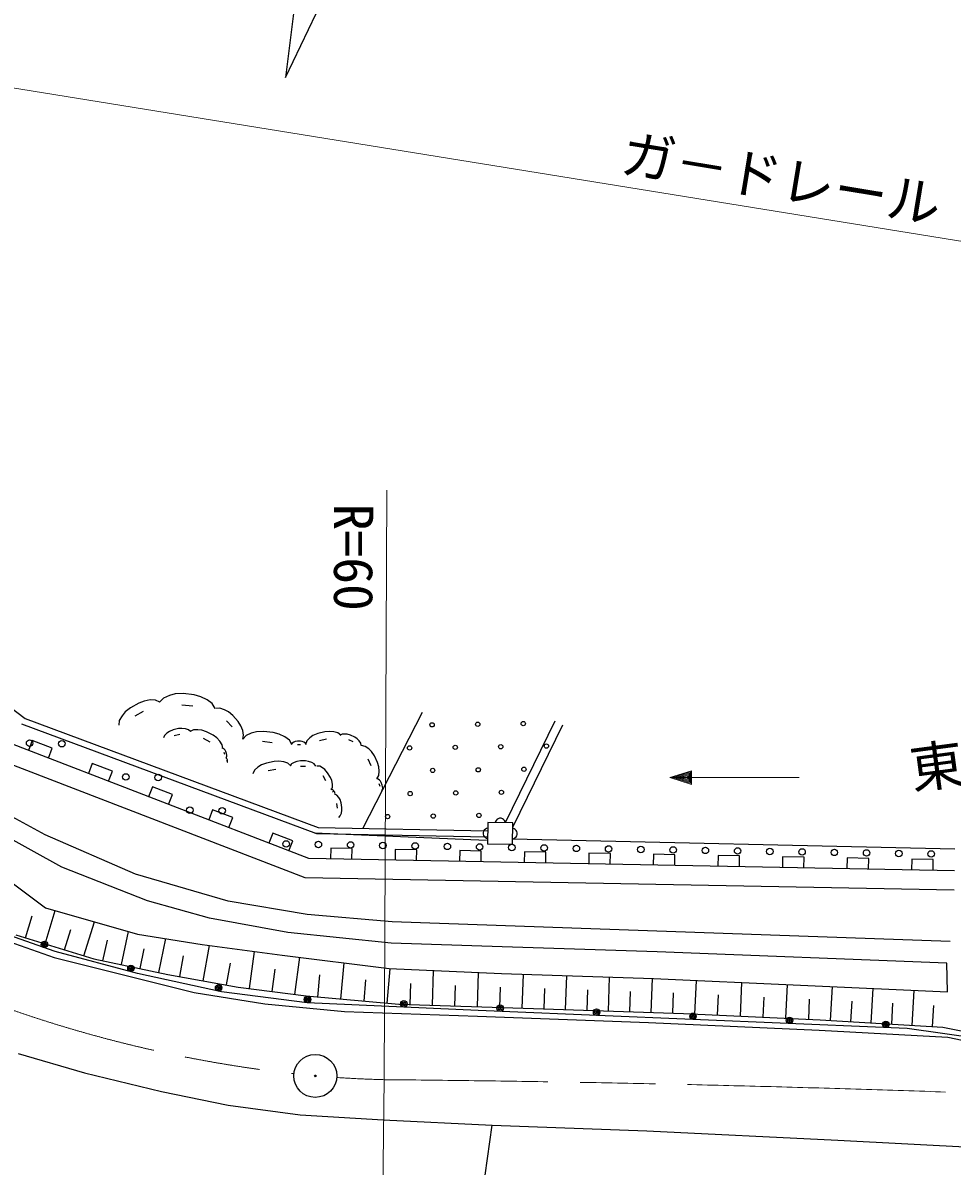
# Model space of a CAD drawing. Units: millimetres, scale not verified. Extents: x 40000 to 680000, y 20000 to 380000.
# Drawn here: x 324198 to 367416, y 265674 to 318842 of the extents above; entities that cross this region are included whole.
import ezdxf
from ezdxf.enums import TextEntityAlignment as Align

# ---------------------------------------------------------------- set-up
doc = ezdxf.new("R2010")
doc.units = ezdxf.units.MM
doc.header["$LTSCALE"] = 1000
doc.linetypes.add('CHAIN', pattern=[18.5, 12, -1.5, 3.5, -1.5])
for name, color, linetype, lineweight in [('M-BGD', 7, 'Continuous', 25), ('M-BMK', 2, 'CHAIN', 13), ('M-BMK-SRVR', 3, 'Continuous', 25), ('M-STR-HTXT', 7, 'Continuous', 13)]:
    doc.layers.add(name, color=color, linetype=linetype, lineweight=lineweight)
doc.styles.add('ＭＳ ゴシック', font='')
doc.styles.get('ＭＳ ゴシック').set_extended_font_data('MS Gothic')

msp = doc.modelspace()

# ---------------------------------------------------------------- linework, layer by layer
at = {"layer": 'M-BGD'}
for p, q in [((313404, 294778), (324298, 286494)), ((331649, 287649), (331282, 287638)), ((332166, 287590), (331649, 287649)), ((329589, 287210), (329205, 286994)), ((329840, 287301), (329589, 287210)), ((330114, 287353), (329840, 287301)), ((330370, 287346), (330114, 287353)), ((330571, 287258), (330370, 287346)), ((330736, 287439), (330557, 287250)), ((331012, 287564), (330736, 287439)), ((331282, 287638), (331012, 287564)), ((331590, 287132), (332107, 287074)), ((332470, 287503), (332166, 287590)), ((332768, 287365), (332470, 287503)), ((333009, 287181), (332768, 287365)), ((333140, 286956), (333009, 287181)), ((328810, 286621), (328683, 286398)), ((328958, 286805), (328810, 286621)), ((329205, 286994), (328958, 286805)), ((329421, 286611), (329804, 286827)), ((333363, 286967), (333174, 286953)), ((333574, 286899), (333363, 286967)), ((333757, 286806), (333574, 286899)), ((333960, 286631), (333757, 286806)), ((334211, 286346), (333960, 286631)), ((340016, 281382), (342790, 286792)), ((337867, 281125), (324152, 286229)), ((324298, 286494), (337924, 281424)), ((328683, 286398), (328654, 286180)), ((333674, 286381), (333925, 286096)), ((334332, 286149), (334211, 286346)), ((334425, 285928), (334332, 286149)), ((346644, 281648), (348953, 286378)), ((347003, 281473), (349312, 286202)), ((330787, 285705), (330736, 285586)), ((330896, 285811), (330787, 285705)), ((331010, 285892), (330896, 285811)), ((331181, 285959), (331010, 285892)), ((331434, 286019), (331181, 285959)), ((331241, 285706), (331494, 285767)), ((331592, 286030), (331434, 286019)), ((331756, 286016), (331592, 286030)), ((331900, 285970), (331756, 286016)), ((332000, 285887), (331900, 285970)), ((332138, 285957), (331985, 285883)), ((332336, 285969), (332138, 285957)), ((332518, 285951), (332336, 285969)), ((332745, 285871), (332518, 285951)), ((332588, 285570), (332889, 285413)), ((333046, 285714), (332745, 285871)), ((333212, 285590), (333046, 285714)), ((333361, 285436), (333212, 285590)), ((334579, 285695), (334423, 285527)), ((334464, 285710), (334425, 285928)), ((334425, 285524), (334464, 285710)), ((334823, 285808), (334579, 285695)), ((335061, 285875), (334823, 285808)), ((335386, 285888), (335061, 285875)), ((335843, 285839), (335386, 285888)), ((336113, 285765), (335843, 285839)), ((336378, 285645), (336113, 285765)), ((336592, 285483), (336378, 285645)), ((337541, 285587), (337402, 285446)), ((337688, 285696), (337541, 285587)), ((337910, 285788), (337688, 285696)), ((338239, 285874), (337910, 285788)), ((337995, 285460), (338324, 285545)), ((338445, 285892), (338239, 285874)), ((338660, 285877), (338445, 285892)), ((338850, 285821), (338660, 285877)), ((338983, 285715), (338850, 285821)), ((339040, 285756), (338943, 285705)), ((339168, 285769), (339040, 285756)), ((339286, 285762), (339168, 285769)), ((339435, 285717), (339286, 285762)), ((339341, 285518), (339540, 285424)), ((339634, 285623), (339435, 285717)), ((339744, 285547), (339634, 285623)), ((339845, 285451), (339744, 285547)), ((337503, 279980), (323520, 285367)), ((324631, 285475), (324452, 285008)), ((325565, 285115), (324631, 285475)), ((325385, 284649), (325565, 285115)), ((333465, 285267), (333361, 285436)), ((333493, 285100), (333465, 285267)), ((333519, 285097), (333471, 285111)), ((333565, 285061), (333519, 285097)), ((333601, 285021), (333565, 285061)), ((333635, 284959), (333601, 285021)), ((335338, 285431), (335795, 285382)), ((336710, 285286), (336592, 285483)), ((336725, 285345), (336683, 285289)), ((336795, 285387), (336725, 285345)), ((336865, 285415), (336795, 285387)), ((336963, 285429), (336865, 285415)), ((337103, 285429), (336963, 285429)), ((336963, 285289), (337103, 285289)), ((337187, 285415), (337103, 285429)), ((337271, 285387), (337187, 285415)), ((337341, 285345), (337271, 285387)), ((337402, 285446), (337337, 285289)), ((337383, 285289), (337341, 285345)), ((339916, 285345), (339845, 285451)), ((339938, 285237), (339916, 285345)), ((340120, 285194), (339954, 285230)), ((340284, 285083), (340120, 285194)), ((340417, 284957), (340284, 285083)), ((337328, 279083), (323074, 284575)), ((333542, 284924), (333577, 284830)), ((333670, 284865), (333635, 284959)), ((333647, 284643), (333674, 284685)), ((333668, 284628), (333650, 284636)), ((333685, 284611), (333668, 284628)), ((333669, 284558), (333679, 284519)), ((333682, 284806), (333670, 284865)), ((333674, 284685), (333684, 284743)), ((333684, 284743), (333682, 284806)), ((333697, 284594), (333685, 284611)), ((333708, 284568), (333697, 284594)), ((333698, 284442), (333711, 284457)), ((333718, 284529), (333708, 284568)), ((333711, 284457), (333718, 284480)), ((333720, 284505), (333718, 284529)), ((333718, 284480), (333720, 284505)), ((335883, 284493), (335531, 284420)), ((336102, 284502), (335883, 284493)), ((336328, 284475), (336102, 284502)), ((336526, 284406), (336328, 284475)), ((336935, 284495), (336815, 284447)), ((337103, 284519), (336935, 284495)), ((337343, 284519), (337103, 284519)), ((337487, 284495), (337343, 284519)), ((337631, 284447), (337487, 284495)), ((340239, 284613), (340381, 284305)), ((340548, 284755), (340417, 284957)), ((340690, 284447), (340548, 284755)), ((325229, 281078), (319521, 284206)), ((327428, 284397), (327248, 283931)), ((328361, 284038), (327428, 284397)), ((328182, 283571), (328361, 284038)), ((334975, 284085), (334899, 283923)), ((335130, 284227), (334975, 284085)), ((335291, 284334), (335130, 284227)), ((335531, 284420), (335291, 284334)), ((335604, 284068), (335956, 284141)), ((336661, 284287), (336526, 284406)), ((336695, 284375), (336624, 284279)), ((336815, 284447), (336695, 284375)), ((337103, 284279), (337343, 284279)), ((337751, 284375), (337631, 284447)), ((337823, 284279), (337751, 284375)), ((338002, 284267), (337872, 284279)), ((338136, 284197), (338002, 284267)), ((338248, 284113), (338136, 284197)), ((338365, 283971), (338248, 284113)), ((338501, 283750), (338365, 283971)), ((340745, 284248), (340690, 284447)), ((340768, 284034), (340745, 284248)), ((340747, 283837), (340768, 284034)), ((338144, 283836), (338279, 283614)), ((338560, 283603), (338501, 283750)), ((338597, 283443), (338560, 283603)), ((338598, 283292), (338597, 283443)), ((340666, 283688), (340747, 283837)), ((340726, 283669), (340668, 283685)), ((340781, 283627), (340726, 283669)), ((340757, 283462), (340801, 283351)), ((340826, 283580), (340781, 283627)), ((340868, 283507), (340826, 283580)), ((340913, 283396), (340868, 283507)), ((340928, 283324), (340913, 283396)), ((330225, 283320), (330045, 282853)), ((331158, 282960), (330225, 283320)), ((330978, 282494), (331158, 282960)), ((338557, 283210), (338527, 283210)), ((338550, 283171), (338598, 283292)), ((338589, 283196), (338557, 283210)), ((338617, 283180), (338589, 283196)), ((338599, 283114), (338635, 283066)), ((338647, 283150), (338617, 283180)), ((338683, 283102), (338647, 283150)), ((338699, 283069), (338683, 283102)), ((338711, 283033), (338699, 283069)), ((338803, 282921), (338705, 282972)), ((338707, 282970), (338715, 282999)), ((338715, 282999), (338711, 283033)), ((338886, 282824), (338803, 282921)), ((340891, 283128), (340922, 283180)), ((340922, 283180), (340933, 283249)), ((340933, 283249), (340928, 283324)), ((338777, 282538), (338814, 282322)), ((338947, 282723), (338886, 282824)), ((338994, 282575), (338947, 282723)), ((339031, 282358), (338994, 282575)), ((339031, 282224), (339031, 282358)), ((326016, 279578), (321370, 282145)), ((333021, 282242), (332842, 281776)), ((333955, 281883), (333021, 282242)), ((333775, 281416), (333955, 281883)), ((338886, 281888), (338962, 281968)), ((338962, 281968), (339009, 282087)), ((339009, 282087), (339031, 282224)), ((346254, 281803), (346204, 281753)), ((346304, 281832), (346254, 281803)), ((346365, 281852), (346304, 281832)), ((346445, 281851), (346365, 281852)), ((346504, 281830), (346445, 281851)), ((346554, 281800), (346504, 281830)), ((346603, 281749), (346554, 281800)), ((337924, 281424), (345818, 281267)), ((345658, 281299), (345627, 281250)), ((345708, 281349), (345658, 281299)), ((345759, 281378), (345708, 281349)), ((345819, 281398), (345759, 281378)), ((345822, 281648), (345811, 280648)), ((346983, 281635), (345822, 281648)), ((346173, 281704), (346152, 281644)), ((346204, 281753), (346173, 281704)), ((346633, 281699), (346603, 281749)), ((346652, 281639), (346633, 281699)), ((346972, 280635), (346983, 281635)), ((347040, 281364), (346980, 281385)), ((347090, 281334), (347040, 281364)), ((347139, 281283), (347090, 281334)), ((347168, 281233), (347139, 281283)), ((320685, 281093), (325252, 277687)), ((329435, 279256), (325229, 281078)), ((335818, 281165), (335638, 280698)), ((336751, 280805), (335818, 281165)), ((336572, 280339), (336751, 280805)), ((345760, 280823), (337764, 281166)), ((345814, 280967), (337867, 281125)), ((345607, 281190), (345606, 281110)), ((345606, 281110), (345625, 281050)), ((345627, 281250), (345607, 281190)), ((345625, 281050), (345655, 280999)), ((345655, 280999), (345704, 280949)), ((345704, 280949), (345754, 280918)), ((345754, 280918), (345814, 280898)), ((346975, 280885), (347035, 280904)), ((367547, 280411), (346975, 280873)), ((347035, 280904), (347085, 280934)), ((347085, 280934), (347136, 280983)), ((347136, 280983), (347166, 281033)), ((347166, 281033), (347187, 281093)), ((347188, 281173), (347168, 281233)), ((347187, 281093), (347188, 281173)), ((338514, 280461), (338505, 279961)), ((339514, 280442), (338514, 280461)), ((339504, 279942), (339514, 280442)), ((341517, 280404), (341507, 279904)), ((342516, 280385), (341517, 280404)), ((342507, 279885), (342516, 280385)), ((344519, 280347), (344510, 279847)), ((345519, 280328), (344519, 280347)), ((345509, 279828), (345519, 280328)), ((346972, 280635), (345811, 280648)), ((347522, 280290), (347512, 279790)), ((348521, 280271), (347522, 280290)), ((348512, 279771), (348521, 280271)), ((350524, 280233), (350515, 279733)), ((351524, 280214), (350524, 280233)), ((351514, 279714), (351524, 280214)), ((367528, 279411), (337503, 279980)), ((353527, 280176), (353517, 279676)), ((354526, 280157), (353527, 280176)), ((354517, 279657), (354526, 280157)), ((356529, 280119), (356520, 279620)), ((357529, 280101), (356529, 280119)), ((357519, 279601), (357529, 280101)), ((359532, 280063), (359522, 279563)), ((360531, 280044), (359532, 280063)), ((360522, 279544), (360531, 280044)), ((362534, 280006), (362525, 279506)), ((363534, 279987), (362534, 280006)), ((363524, 279487), (363534, 279987)), ((365537, 279949), (365527, 279449)), ((366536, 279930), (365537, 279949)), ((366527, 279430), (366536, 279930)), ((329998, 278016), (326016, 279578)), ((333744, 277998), (329435, 279256)), ((367511, 278511), (337328, 279083)), ((325228, 276009), (325702, 277559)), ((325252, 277687), (329532, 276464)), ((332881, 277203), (329998, 278016)), ((337412, 277373), (333744, 277998)), ((324323, 276286), (324635, 277309)), ((327039, 275456), (327523, 277038)), ((336515, 276535), (332881, 277203)), ((341372, 277035), (337412, 277373)), ((367320, 276117), (341372, 277035)), ((321805, 276730), (325650, 275373)), ((325696, 275654), (321931, 276971)), ((326134, 275733), (326421, 276672)), ((328787, 275045), (329111, 276584)), ((341321, 276042), (336515, 276535)), ((323870, 276425), (327492, 275317)), ((327924, 275226), (328126, 276187)), ((329532, 276464), (332535, 275984)), ((330515, 274682), (330845, 276254)), ((332535, 275984), (336257, 275489)), ((346483, 275874), (341321, 276042)), ((329531, 274633), (325696, 275654)), ((329651, 274863), (329844, 275781)), ((331490, 274493), (331665, 275460)), ((332578, 274296), (332875, 275939)), ((334736, 273932), (334963, 275661)), ((336257, 275489), (341236, 274859)), ((353697, 275637), (346483, 275874)), ((367175, 275120), (353697, 275637)), ((325650, 275373), (332157, 273744)), ((327492, 275317), (330947, 274591)), ((333665, 274100), (333849, 275116)), ((336845, 273655), (337072, 275386)), ((338989, 273442), (339138, 275124)), ((367201, 273778), (367175, 275120)), ((333440, 273778), (329531, 274633)), ((330947, 274591), (334209, 274001)), ((335791, 273794), (335927, 274830)), ((337911, 273538), (338003, 274571)), ((341144, 273250), (341287, 274856)), ((341236, 274859), (346457, 274625)), ((343249, 273152), (343301, 274766)), ((345337, 273085), (345388, 274673)), ((346457, 274625), (353531, 274397)), ((347425, 273019), (347476, 274593)), ((349441, 272952), (349493, 274527)), ((351432, 272886), (351485, 274463)), ((353424, 272819), (353476, 274398)), ((353531, 274397), (367201, 273778)), ((334209, 274001), (337372, 273586)), ((340067, 273346), (340154, 274331)), ((342205, 273186), (342236, 274162)), ((344293, 273119), (344324, 274079)), ((346381, 273052), (346412, 273997)), ((348445, 272985), (348477, 273930)), ((350437, 272919), (350468, 273865)), ((355447, 272745), (355519, 274307)), ((357566, 272647), (357639, 274211)), ((359686, 272549), (359759, 274115)), ((361751, 272446), (361846, 274020)), ((363655, 272333), (363750, 273934)), ((365558, 272219), (365655, 273848)), ((332157, 273744), (335444, 273224)), ((337422, 273275), (333440, 273778)), ((337372, 273586), (341683, 273202)), ((352428, 272853), (352459, 273799)), ((354419, 272786), (354451, 273727)), ((356507, 272696), (356550, 273634)), ((358626, 272598), (358670, 273537)), ((360746, 272499), (360789, 273440)), ((362703, 272389), (362760, 273342)), ((335444, 273224), (339160, 272861)), ((345376, 272914), (337422, 273275)), ((339160, 272861), (345334, 272646)), ((341683, 273202), (347947, 273002)), ((365329, 272074), (345376, 272914)), ((347947, 273002), (354917, 272770)), ((354917, 272770), (361276, 272475)), ((364606, 272276), (364664, 273245)), ((366509, 272162), (366568, 273147)), ((345334, 272646), (353301, 272351)), ((353301, 272351), (361238, 271994)), ((361276, 272475), (366985, 272133)), ((361238, 271994), (367215, 271673)), ((373223, 270939), (365329, 272074)), ((366985, 272133), (370709, 271408)), ((367215, 271673), (368474, 271403)), ((323979, 270913), (327065, 270006)), ((327065, 270006), (330651, 269144)), ((330651, 269144), (333738, 268509)), ((333738, 268509), (337097, 268056)), ((337097, 268056), (340955, 267829)), ((340955, 267829), (346019, 267576)), ((345485, 263790), (346019, 267576)), ((346019, 267576), (353224, 267309)), ((353224, 267309), (362107, 266887)), ((362107, 266887), (371572, 266384))]:
    msp.add_line(p, q, dxfattribs=at)
for centre, radius in [((343229, 286197), 100), ((345351, 286225), 100), ((347472, 286252), 100), ((324512, 285342), 150), ((326012, 285319), 150), ((342183, 285123), 100), ((344304, 285150), 100), ((346425, 285178), 100), ((348546, 285206), 100), ((328989, 283772), 150), ((343257, 284076), 100), ((345378, 284104), 100), ((347499, 284131), 100), ((330488, 283749), 150), ((342210, 283002), 100), ((344331, 283029), 100), ((346452, 283057), 100), ((331965, 282226), 150), ((333465, 282203), 150), ((341163, 281927), 100), ((343284, 281955), 100), ((345406, 281983), 100), ((336441, 280657), 150), ((337941, 280633), 150), ((339441, 280610), 150), ((340941, 280587), 150), ((342441, 280564), 150), ((343940, 280541), 150), ((345440, 280517), 150), ((346940, 280494), 150), ((348440, 280471), 150), ((349940, 280448), 150), ((351439, 280424), 150), ((352939, 280401), 150), ((354439, 280378), 150), ((355939, 280355), 150), ((357439, 280331), 150), ((358939, 280308), 150), ((360438, 280285), 150), ((361938, 280262), 150), ((363438, 280239), 150), ((364938, 280215), 150), ((366438, 280192), 150), ((325199, 275986), 150), ((325199, 275986), 90), ((325199, 275986), 30), ((329222, 274871), 150), ((329222, 274871), 90), ((329222, 274871), 30), ((333302, 273962), 150), ((333302, 273962), 90), ((333302, 273962), 30), ((337429, 273425), 150), ((337441, 273424), 150), ((337429, 273425), 90), ((337441, 273424), 90), ((337429, 273425), 30), ((337441, 273424), 30), ((341913, 273221), 150), ((341913, 273221), 90), ((341913, 273221), 30), ((346396, 273021), 150), ((346396, 273021), 90), ((346396, 273021), 30), ((350881, 272832), 150), ((350881, 272832), 90), ((350881, 272832), 30), ((355365, 272643), 150), ((355365, 272643), 90), ((355365, 272643), 30), ((359850, 272455), 150), ((359850, 272455), 90), ((359850, 272455), 30), ((364334, 272266), 150), ((364334, 272266), 90), ((364334, 272266), 30)]:
    msp.add_circle(centre, radius, dxfattribs=at)
at = {"layer": 'M-BMK'}
for centre, major_axis, start_param, end_param in [((343425, 329538), (59995, 0), 3.983054, 4.601787), ((342643, 329606), (59995, 0), 4.648211, 4.685008), ((332018, -729165), (999914, 0), 1.498693, 1.561813)]:
    msp.add_ellipse(centre, major_axis=major_axis, ratio=0.998985, start_param=start_param, end_param=end_param, dxfattribs=at)
at = {"layer": 'M-BMK-SRVR'}
for p, q in [((340439, 349048), (336414, 316301)), ((336414, 316301), (338861, 321407))]:
    msp.add_line(p, q, dxfattribs=at)
for major_axis in [(1000, 0), (40, 0)]:
    msp.add_ellipse((337798, 269868), major_axis=major_axis, ratio=0.998985, dxfattribs=at)
at = {"layer": 'M-STR-HTXT'}
for p, q in [((313452, 317475), (412090, 301527)), ((341001, 269695), (341118, 297116)), ((355287, 284064), (354287, 283744)), ((355247, 284004), (354407, 283744)), ((355207, 283944), (354527, 283744)), ((355207, 283545), (355207, 283944)), ((355247, 283485), (355247, 284004)), ((355287, 283425), (355287, 284064)), ((360294, 283744), (354287, 283744)), ((354287, 283744), (355287, 283425)), ((354407, 283744), (355247, 283485)), ((354527, 283744), (355207, 283545)), ((355167, 283884), (354647, 283744)), ((354647, 283744), (355167, 283605)), ((355127, 283824), (354767, 283744)), ((354767, 283744), (355127, 283664)), ((355087, 283764), (354927, 283744)), ((354927, 283744), (355087, 283724)), ((355087, 283724), (355087, 283764)), ((355127, 283664), (355127, 283824)), ((355167, 283605), (355167, 283884)), ((341001, 269695), (340481, 222803))]:
    msp.add_line(p, q, dxfattribs=at)

# ---------------------------------------------------------------- texts
at = {"layer": 'M-STR-HTXT', "style": 'ＭＳ ゴシック'}
for s, rotation, p in [('ガ－ドレール', 350.609, (351837, 311364)), ('R=60', 270, (338117, 296485)), ('東\u3000川', 7.592, (365651, 282662))]:
    msp.add_text(s, height=1833, rotation=rotation, dxfattribs=at).set_placement(p, align=Align.BOTTOM_LEFT)

doc.saveas('drawing.dxf')
